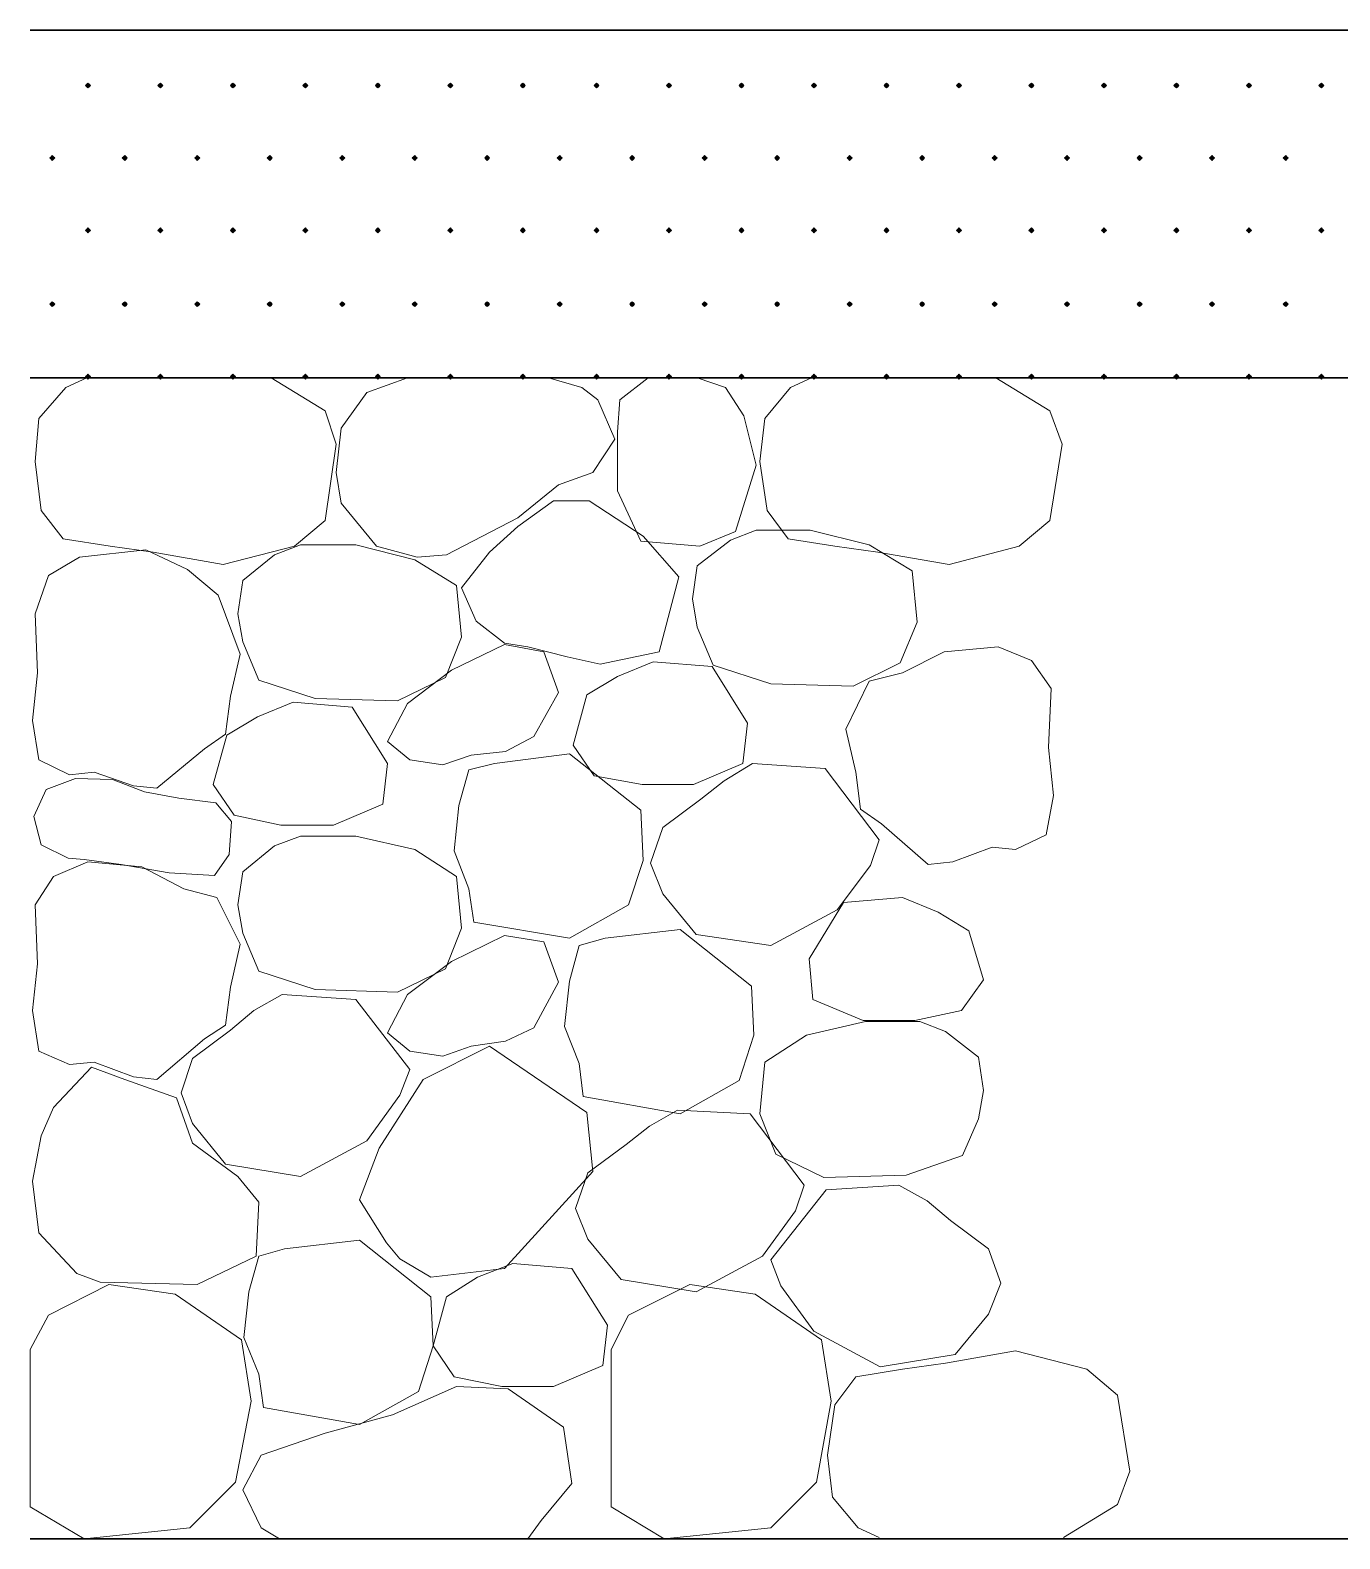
# Model space of a CAD drawing. Header units: millimetres. Extents: x 0 to 420, y 0 to 297.
# Drawn here: x 44.56 to 67.12, y 96.2 to 122.2 of the extents above; entities that cross this region are included whole.
import ezdxf

# ---------------------------------------------------------------- set-up
doc = ezdxf.new("R2010")
doc.units = ezdxf.units.MM

msp = doc.modelspace()

# ---------------------------------------------------------------- hatches: boundary and pattern name
for points in [[(45.551, 121.285), (45.53, 121.264), (45.508, 121.243), (45.53, 121.221), (45.551, 121.2), (45.572, 121.221), (45.593, 121.243), (45.572, 121.264), (45.551, 121.285)], [(46.8, 121.285), (46.778, 121.264), (46.757, 121.243), (46.778, 121.221), (46.8, 121.2), (46.821, 121.221), (46.842, 121.243), (46.821, 121.264), (46.8, 121.285)], [(48.048, 121.285), (48.027, 121.264), (48.006, 121.243), (48.027, 121.221), (48.048, 121.2), (48.07, 121.221), (48.091, 121.243), (48.07, 121.264), (48.048, 121.285)], [(49.297, 121.285), (49.276, 121.264), (49.255, 121.243), (49.276, 121.221), (49.297, 121.2), (49.318, 121.221), (49.339, 121.243), (49.318, 121.264), (49.297, 121.285)], [(50.546, 121.285), (50.525, 121.264), (50.504, 121.243), (50.525, 121.221), (50.546, 121.2), (50.567, 121.221), (50.588, 121.243), (50.567, 121.264), (50.546, 121.285)], [(51.795, 121.285), (51.774, 121.264), (51.753, 121.243), (51.774, 121.221), (51.795, 121.2), (51.816, 121.221), (51.837, 121.243), (51.816, 121.264), (51.795, 121.285)], [(53.044, 121.285), (53.023, 121.264), (53.001, 121.243), (53.023, 121.221), (53.044, 121.2), (53.065, 121.221), (53.086, 121.243), (53.065, 121.264), (53.044, 121.285)], [(54.314, 121.285), (54.293, 121.264), (54.271, 121.243), (54.293, 121.221), (54.314, 121.2), (54.335, 121.221), (54.356, 121.243), (54.335, 121.264), (54.314, 121.285)], [(55.562, 121.285), (55.541, 121.264), (55.52, 121.243), (55.541, 121.221), (55.562, 121.2), (55.584, 121.221), (55.605, 121.243), (55.584, 121.264), (55.562, 121.285)], [(56.811, 121.285), (56.79, 121.264), (56.769, 121.243), (56.79, 121.221), (56.811, 121.2), (56.832, 121.221), (56.854, 121.243), (56.832, 121.264), (56.811, 121.285)], [(58.06, 121.285), (58.039, 121.264), (58.018, 121.243), (58.039, 121.221), (58.06, 121.2), (58.081, 121.221), (58.103, 121.243), (58.081, 121.264), (58.06, 121.285)], [(59.309, 121.285), (59.288, 121.264), (59.267, 121.243), (59.288, 121.221), (59.309, 121.2), (59.33, 121.221), (59.351, 121.243), (59.33, 121.264), (59.309, 121.285)], [(60.558, 121.285), (60.537, 121.264), (60.516, 121.243), (60.537, 121.221), (60.558, 121.2), (60.579, 121.221), (60.6, 121.243), (60.579, 121.264), (60.558, 121.285)], [(61.807, 121.285), (61.786, 121.264), (61.764, 121.243), (61.786, 121.221), (61.807, 121.2), (61.828, 121.221), (61.849, 121.243), (61.828, 121.264), (61.807, 121.285)], [(63.056, 121.285), (63.034, 121.264), (63.013, 121.243), (63.034, 121.221), (63.056, 121.2), (63.077, 121.221), (63.098, 121.243), (63.077, 121.264), (63.056, 121.285)], [(64.304, 121.285), (64.283, 121.264), (64.262, 121.243), (64.283, 121.221), (64.304, 121.2), (64.326, 121.221), (64.347, 121.243), (64.326, 121.264), (64.304, 121.285)], [(65.553, 121.285), (65.532, 121.264), (65.511, 121.243), (65.532, 121.221), (65.553, 121.2), (65.574, 121.221), (65.596, 121.243), (65.574, 121.264), (65.553, 121.285)], [(66.802, 121.285), (66.781, 121.264), (66.76, 121.243), (66.781, 121.221), (66.802, 121.2), (66.823, 121.221), (66.844, 121.243), (66.823, 121.264), (66.802, 121.285)], [(44.937, 120.036), (44.916, 120.015), (44.895, 119.994), (44.916, 119.973), (44.937, 119.951), (44.958, 119.973), (44.979, 119.994), (44.958, 120.015), (44.937, 120.036)], [(46.186, 120.036), (46.164, 120.015), (46.143, 119.994), (46.164, 119.973), (46.186, 119.951), (46.207, 119.973), (46.228, 119.994), (46.207, 120.015), (46.186, 120.036)], [(47.435, 120.036), (47.413, 120.015), (47.392, 119.994), (47.413, 119.973), (47.435, 119.951), (47.456, 119.973), (47.477, 119.994), (47.456, 120.015), (47.435, 120.036)], [(48.683, 120.036), (48.662, 120.015), (48.641, 119.994), (48.662, 119.973), (48.683, 119.951), (48.705, 119.973), (48.726, 119.994), (48.705, 120.015), (48.683, 120.036)], [(49.932, 120.036), (49.911, 120.015), (49.89, 119.994), (49.911, 119.973), (49.932, 119.951), (49.953, 119.973), (49.975, 119.994), (49.953, 120.015), (49.932, 120.036)], [(51.181, 120.036), (51.16, 120.015), (51.139, 119.994), (51.16, 119.973), (51.181, 119.951), (51.202, 119.973), (51.223, 119.994), (51.202, 120.015), (51.181, 120.036)], [(52.43, 120.036), (52.409, 120.015), (52.387, 119.994), (52.409, 119.973), (52.43, 119.951), (52.451, 119.973), (52.472, 119.994), (52.451, 120.015), (52.43, 120.036)], [(53.679, 120.036), (53.657, 120.015), (53.636, 119.994), (53.657, 119.973), (53.679, 119.951), (53.7, 119.973), (53.721, 119.994), (53.7, 120.015), (53.679, 120.036)], [(54.928, 120.036), (54.906, 120.015), (54.885, 119.994), (54.906, 119.973), (54.928, 119.951), (54.949, 119.973), (54.97, 119.994), (54.949, 120.015), (54.928, 120.036)], [(56.176, 120.036), (56.155, 120.015), (56.134, 119.994), (56.155, 119.973), (56.176, 119.951), (56.198, 119.973), (56.219, 119.994), (56.198, 120.015), (56.176, 120.036)], [(57.425, 120.036), (57.404, 120.015), (57.383, 119.994), (57.404, 119.973), (57.425, 119.951), (57.446, 119.973), (57.468, 119.994), (57.446, 120.015), (57.425, 120.036)], [(58.674, 120.036), (58.653, 120.015), (58.632, 119.994), (58.653, 119.973), (58.674, 119.951), (58.695, 119.973), (58.716, 119.994), (58.695, 120.015), (58.674, 120.036)], [(59.923, 120.036), (59.902, 120.015), (59.881, 119.994), (59.902, 119.973), (59.923, 119.951), (59.944, 119.973), (59.965, 119.994), (59.944, 120.015), (59.923, 120.036)], [(61.172, 120.036), (61.151, 120.015), (61.129, 119.994), (61.151, 119.973), (61.172, 119.951), (61.193, 119.973), (61.214, 119.994), (61.193, 120.015), (61.172, 120.036)], [(62.421, 120.036), (62.399, 120.015), (62.378, 119.994), (62.399, 119.973), (62.421, 119.951), (62.442, 119.973), (62.463, 119.994), (62.442, 120.015), (62.421, 120.036)], [(63.669, 120.036), (63.648, 120.015), (63.627, 119.994), (63.648, 119.973), (63.669, 119.951), (63.691, 119.973), (63.712, 119.994), (63.691, 120.015), (63.669, 120.036)], [(64.918, 120.036), (64.897, 120.015), (64.876, 119.994), (64.897, 119.973), (64.918, 119.951), (64.939, 119.973), (64.961, 119.994), (64.939, 120.015), (64.918, 120.036)], [(66.188, 120.036), (66.167, 120.015), (66.146, 119.994), (66.167, 119.973), (66.188, 119.951), (66.209, 119.973), (66.231, 119.994), (66.209, 120.015), (66.188, 120.036)], [(45.551, 118.787), (45.53, 118.766), (45.508, 118.745), (45.53, 118.724), (45.551, 118.703), (45.572, 118.724), (45.593, 118.745), (45.572, 118.766), (45.551, 118.787)], [(46.8, 118.787), (46.778, 118.766), (46.757, 118.745), (46.778, 118.724), (46.8, 118.703), (46.821, 118.724), (46.842, 118.745), (46.821, 118.766), (46.8, 118.787)], [(48.048, 118.787), (48.027, 118.766), (48.006, 118.745), (48.027, 118.724), (48.048, 118.703), (48.07, 118.724), (48.091, 118.745), (48.07, 118.766), (48.048, 118.787)], [(49.297, 118.787), (49.276, 118.766), (49.255, 118.745), (49.276, 118.724), (49.297, 118.703), (49.318, 118.724), (49.339, 118.745), (49.318, 118.766), (49.297, 118.787)], [(50.546, 118.787), (50.525, 118.766), (50.504, 118.745), (50.525, 118.724), (50.546, 118.703), (50.567, 118.724), (50.588, 118.745), (50.567, 118.766), (50.546, 118.787)], [(51.795, 118.787), (51.774, 118.766), (51.753, 118.745), (51.774, 118.724), (51.795, 118.703), (51.816, 118.724), (51.837, 118.745), (51.816, 118.766), (51.795, 118.787)], [(53.044, 118.787), (53.023, 118.766), (53.001, 118.745), (53.023, 118.724), (53.044, 118.703), (53.065, 118.724), (53.086, 118.745), (53.065, 118.766), (53.044, 118.787)], [(54.314, 118.787), (54.293, 118.766), (54.271, 118.745), (54.293, 118.724), (54.314, 118.703), (54.335, 118.724), (54.356, 118.745), (54.335, 118.766), (54.314, 118.787)], [(55.562, 118.787), (55.541, 118.766), (55.52, 118.745), (55.541, 118.724), (55.562, 118.703), (55.584, 118.724), (55.605, 118.745), (55.584, 118.766), (55.562, 118.787)], [(56.811, 118.787), (56.79, 118.766), (56.769, 118.745), (56.79, 118.724), (56.811, 118.703), (56.832, 118.724), (56.854, 118.745), (56.832, 118.766), (56.811, 118.787)], [(58.06, 118.787), (58.039, 118.766), (58.018, 118.745), (58.039, 118.724), (58.06, 118.703), (58.081, 118.724), (58.103, 118.745), (58.081, 118.766), (58.06, 118.787)], [(59.309, 118.787), (59.288, 118.766), (59.267, 118.745), (59.288, 118.724), (59.309, 118.703), (59.33, 118.724), (59.351, 118.745), (59.33, 118.766), (59.309, 118.787)], [(60.558, 118.787), (60.537, 118.766), (60.516, 118.745), (60.537, 118.724), (60.558, 118.703), (60.579, 118.724), (60.6, 118.745), (60.579, 118.766), (60.558, 118.787)], [(61.807, 118.787), (61.786, 118.766), (61.764, 118.745), (61.786, 118.724), (61.807, 118.703), (61.828, 118.724), (61.849, 118.745), (61.828, 118.766), (61.807, 118.787)], [(63.056, 118.787), (63.034, 118.766), (63.013, 118.745), (63.034, 118.724), (63.056, 118.703), (63.077, 118.724), (63.098, 118.745), (63.077, 118.766), (63.056, 118.787)], [(64.304, 118.787), (64.283, 118.766), (64.262, 118.745), (64.283, 118.724), (64.304, 118.703), (64.326, 118.724), (64.347, 118.745), (64.326, 118.766), (64.304, 118.787)], [(65.553, 118.787), (65.532, 118.766), (65.511, 118.745), (65.532, 118.724), (65.553, 118.703), (65.574, 118.724), (65.596, 118.745), (65.574, 118.766), (65.553, 118.787)], [(66.802, 118.787), (66.781, 118.766), (66.76, 118.745), (66.781, 118.724), (66.802, 118.703), (66.823, 118.724), (66.844, 118.745), (66.823, 118.766), (66.802, 118.787)], [(44.937, 117.517), (44.916, 117.496), (44.895, 117.475), (44.916, 117.454), (44.937, 117.433), (44.958, 117.454), (44.979, 117.475), (44.958, 117.496), (44.937, 117.517)], [(46.186, 117.517), (46.164, 117.496), (46.143, 117.475), (46.164, 117.454), (46.186, 117.433), (46.207, 117.454), (46.228, 117.475), (46.207, 117.496), (46.186, 117.517)], [(47.435, 117.517), (47.413, 117.496), (47.392, 117.475), (47.413, 117.454), (47.435, 117.433), (47.456, 117.454), (47.477, 117.475), (47.456, 117.496), (47.435, 117.517)], [(48.683, 117.517), (48.662, 117.496), (48.641, 117.475), (48.662, 117.454), (48.683, 117.433), (48.705, 117.454), (48.726, 117.475), (48.705, 117.496), (48.683, 117.517)], [(49.932, 117.517), (49.911, 117.496), (49.89, 117.475), (49.911, 117.454), (49.932, 117.433), (49.953, 117.454), (49.975, 117.475), (49.953, 117.496), (49.932, 117.517)], [(51.181, 117.517), (51.16, 117.496), (51.139, 117.475), (51.16, 117.454), (51.181, 117.433), (51.202, 117.454), (51.223, 117.475), (51.202, 117.496), (51.181, 117.517)], [(52.43, 117.517), (52.409, 117.496), (52.387, 117.475), (52.409, 117.454), (52.43, 117.433), (52.451, 117.454), (52.472, 117.475), (52.451, 117.496), (52.43, 117.517)], [(53.679, 117.517), (53.657, 117.496), (53.636, 117.475), (53.657, 117.454), (53.679, 117.433), (53.7, 117.454), (53.721, 117.475), (53.7, 117.496), (53.679, 117.517)], [(54.928, 117.517), (54.906, 117.496), (54.885, 117.475), (54.906, 117.454), (54.928, 117.433), (54.949, 117.454), (54.97, 117.475), (54.949, 117.496), (54.928, 117.517)], [(56.176, 117.517), (56.155, 117.496), (56.134, 117.475), (56.155, 117.454), (56.176, 117.433), (56.198, 117.454), (56.219, 117.475), (56.198, 117.496), (56.176, 117.517)], [(57.425, 117.517), (57.404, 117.496), (57.383, 117.475), (57.404, 117.454), (57.425, 117.433), (57.446, 117.454), (57.468, 117.475), (57.446, 117.496), (57.425, 117.517)], [(58.674, 117.517), (58.653, 117.496), (58.632, 117.475), (58.653, 117.454), (58.674, 117.433), (58.695, 117.454), (58.716, 117.475), (58.695, 117.496), (58.674, 117.517)], [(59.923, 117.517), (59.902, 117.496), (59.881, 117.475), (59.902, 117.454), (59.923, 117.433), (59.944, 117.454), (59.965, 117.475), (59.944, 117.496), (59.923, 117.517)], [(61.172, 117.517), (61.151, 117.496), (61.129, 117.475), (61.151, 117.454), (61.172, 117.433), (61.193, 117.454), (61.214, 117.475), (61.193, 117.496), (61.172, 117.517)], [(62.421, 117.517), (62.399, 117.496), (62.378, 117.475), (62.399, 117.454), (62.421, 117.433), (62.442, 117.454), (62.463, 117.475), (62.442, 117.496), (62.421, 117.517)], [(63.669, 117.517), (63.648, 117.496), (63.627, 117.475), (63.648, 117.454), (63.669, 117.433), (63.691, 117.454), (63.712, 117.475), (63.691, 117.496), (63.669, 117.517)], [(64.918, 117.517), (64.897, 117.496), (64.876, 117.475), (64.897, 117.454), (64.918, 117.433), (64.939, 117.454), (64.961, 117.475), (64.939, 117.496), (64.918, 117.517)], [(66.188, 117.517), (66.167, 117.496), (66.146, 117.475), (66.167, 117.454), (66.188, 117.433), (66.209, 117.454), (66.231, 117.475), (66.209, 117.496), (66.188, 117.517)], [(45.551, 116.268), (45.53, 116.247), (45.508, 116.226), (45.53, 116.205), (45.551, 116.184), (45.572, 116.205), (45.593, 116.226), (45.572, 116.247), (45.551, 116.268)], [(46.8, 116.268), (46.778, 116.247), (46.757, 116.226), (46.778, 116.205), (46.8, 116.184), (46.821, 116.205), (46.842, 116.226), (46.821, 116.247), (46.8, 116.268)], [(48.048, 116.268), (48.027, 116.247), (48.006, 116.226), (48.027, 116.205), (48.048, 116.184), (48.07, 116.205), (48.091, 116.226), (48.07, 116.247), (48.048, 116.268)], [(49.297, 116.268), (49.276, 116.247), (49.255, 116.226), (49.276, 116.205), (49.297, 116.184), (49.318, 116.205), (49.339, 116.226), (49.318, 116.247), (49.297, 116.268)], [(50.546, 116.268), (50.525, 116.247), (50.504, 116.226), (50.525, 116.205), (50.546, 116.184), (50.567, 116.205), (50.588, 116.226), (50.567, 116.247), (50.546, 116.268)], [(51.795, 116.268), (51.774, 116.247), (51.753, 116.226), (51.774, 116.205), (51.795, 116.184), (51.816, 116.205), (51.837, 116.226), (51.816, 116.247), (51.795, 116.268)], [(53.044, 116.268), (53.023, 116.247), (53.001, 116.226), (53.023, 116.205), (53.044, 116.184), (53.065, 116.205), (53.086, 116.226), (53.065, 116.247), (53.044, 116.268)], [(54.314, 116.268), (54.293, 116.247), (54.271, 116.226), (54.293, 116.205), (54.314, 116.184), (54.335, 116.205), (54.356, 116.226), (54.335, 116.247), (54.314, 116.268)], [(55.562, 116.268), (55.541, 116.247), (55.52, 116.226), (55.541, 116.205), (55.562, 116.184), (55.584, 116.205), (55.605, 116.226), (55.584, 116.247), (55.562, 116.268)], [(56.811, 116.268), (56.79, 116.247), (56.769, 116.226), (56.79, 116.205), (56.811, 116.184), (56.832, 116.205), (56.854, 116.226), (56.832, 116.247), (56.811, 116.268)], [(58.06, 116.268), (58.039, 116.247), (58.018, 116.226), (58.039, 116.205), (58.06, 116.184), (58.081, 116.205), (58.103, 116.226), (58.081, 116.247), (58.06, 116.268)], [(59.309, 116.268), (59.288, 116.247), (59.267, 116.226), (59.288, 116.205), (59.309, 116.184), (59.33, 116.205), (59.351, 116.226), (59.33, 116.247), (59.309, 116.268)], [(60.558, 116.268), (60.537, 116.247), (60.516, 116.226), (60.537, 116.205), (60.558, 116.184), (60.579, 116.205), (60.6, 116.226), (60.579, 116.247), (60.558, 116.268)], [(61.807, 116.268), (61.786, 116.247), (61.764, 116.226), (61.786, 116.205), (61.807, 116.184), (61.828, 116.205), (61.849, 116.226), (61.828, 116.247), (61.807, 116.268)], [(63.056, 116.268), (63.034, 116.247), (63.013, 116.226), (63.034, 116.205), (63.056, 116.184), (63.077, 116.205), (63.098, 116.226), (63.077, 116.247), (63.056, 116.268)], [(64.304, 116.268), (64.283, 116.247), (64.262, 116.226), (64.283, 116.205), (64.304, 116.184), (64.326, 116.205), (64.347, 116.226), (64.326, 116.247), (64.304, 116.268)], [(65.553, 116.268), (65.532, 116.247), (65.511, 116.226), (65.532, 116.205), (65.553, 116.184), (65.574, 116.205), (65.596, 116.226), (65.574, 116.247), (65.553, 116.268)], [(66.802, 116.268), (66.781, 116.247), (66.76, 116.226), (66.781, 116.205), (66.802, 116.184), (66.823, 116.205), (66.844, 116.226), (66.823, 116.247), (66.802, 116.268)]]:
    msp.add_hatch(color=7).paths.add_polyline_path(points)

# ---------------------------------------------------------------- linework, layer by layer
at = {"lineweight": 30}
for points in [[(44.556, 122.195), (112.226, 122.195)], [(44.556, 116.205), (112.226, 116.205)], [(44.556, 96.202), (112.226, 96.202)]]:
    msp.add_lwpolyline(points, dxfattribs=at)
at = {"lineweight": 0}
for points in [[(45.551, 121.285), (45.53, 121.264), (45.508, 121.243), (45.53, 121.221), (45.551, 121.2), (45.572, 121.221), (45.593, 121.243), (45.572, 121.264)], [(46.8, 121.285), (46.778, 121.264), (46.757, 121.243), (46.778, 121.221), (46.8, 121.2), (46.821, 121.221), (46.842, 121.243), (46.821, 121.264)], [(48.048, 121.285), (48.027, 121.264), (48.006, 121.243), (48.027, 121.221), (48.048, 121.2), (48.07, 121.221), (48.091, 121.243), (48.07, 121.264)], [(49.297, 121.285), (49.276, 121.264), (49.255, 121.243), (49.276, 121.221), (49.297, 121.2), (49.318, 121.221), (49.339, 121.243), (49.318, 121.264)], [(50.546, 121.285), (50.525, 121.264), (50.504, 121.243), (50.525, 121.221), (50.546, 121.2), (50.567, 121.221), (50.588, 121.243), (50.567, 121.264)], [(51.795, 121.285), (51.774, 121.264), (51.753, 121.243), (51.774, 121.221), (51.795, 121.2), (51.816, 121.221), (51.837, 121.243), (51.816, 121.264)], [(53.044, 121.285), (53.023, 121.264), (53.001, 121.243), (53.023, 121.221), (53.044, 121.2), (53.065, 121.221), (53.086, 121.243), (53.065, 121.264)], [(54.314, 121.285), (54.293, 121.264), (54.271, 121.243), (54.293, 121.221), (54.314, 121.2), (54.335, 121.221), (54.356, 121.243), (54.335, 121.264)], [(55.562, 121.285), (55.541, 121.264), (55.52, 121.243), (55.541, 121.221), (55.562, 121.2), (55.584, 121.221), (55.605, 121.243), (55.584, 121.264)], [(56.811, 121.285), (56.79, 121.264), (56.769, 121.243), (56.79, 121.221), (56.811, 121.2), (56.832, 121.221), (56.854, 121.243), (56.832, 121.264)], [(58.06, 121.285), (58.039, 121.264), (58.018, 121.243), (58.039, 121.221), (58.06, 121.2), (58.081, 121.221), (58.103, 121.243), (58.081, 121.264)], [(59.309, 121.285), (59.288, 121.264), (59.267, 121.243), (59.288, 121.221), (59.309, 121.2), (59.33, 121.221), (59.351, 121.243), (59.33, 121.264)], [(60.558, 121.285), (60.537, 121.264), (60.516, 121.243), (60.537, 121.221), (60.558, 121.2), (60.579, 121.221), (60.6, 121.243), (60.579, 121.264)], [(61.807, 121.285), (61.786, 121.264), (61.764, 121.243), (61.786, 121.221), (61.807, 121.2), (61.828, 121.221), (61.849, 121.243), (61.828, 121.264)], [(63.056, 121.285), (63.034, 121.264), (63.013, 121.243), (63.034, 121.221), (63.056, 121.2), (63.077, 121.221), (63.098, 121.243), (63.077, 121.264)], [(64.304, 121.285), (64.283, 121.264), (64.262, 121.243), (64.283, 121.221), (64.304, 121.2), (64.326, 121.221), (64.347, 121.243), (64.326, 121.264)], [(65.553, 121.285), (65.532, 121.264), (65.511, 121.243), (65.532, 121.221), (65.553, 121.2), (65.574, 121.221), (65.596, 121.243), (65.574, 121.264)], [(66.802, 121.285), (66.781, 121.264), (66.76, 121.243), (66.781, 121.221), (66.802, 121.2), (66.823, 121.221), (66.844, 121.243), (66.823, 121.264)], [(44.937, 120.036), (44.916, 120.015), (44.895, 119.994), (44.916, 119.973), (44.937, 119.951), (44.958, 119.973), (44.979, 119.994), (44.958, 120.015)], [(46.186, 120.036), (46.164, 120.015), (46.143, 119.994), (46.164, 119.973), (46.186, 119.951), (46.207, 119.973), (46.228, 119.994), (46.207, 120.015)], [(47.435, 120.036), (47.413, 120.015), (47.392, 119.994), (47.413, 119.973), (47.435, 119.951), (47.456, 119.973), (47.477, 119.994), (47.456, 120.015)], [(48.683, 120.036), (48.662, 120.015), (48.641, 119.994), (48.662, 119.973), (48.683, 119.951), (48.705, 119.973), (48.726, 119.994), (48.705, 120.015)], [(49.932, 120.036), (49.911, 120.015), (49.89, 119.994), (49.911, 119.973), (49.932, 119.951), (49.953, 119.973), (49.975, 119.994), (49.953, 120.015)], [(51.181, 120.036), (51.16, 120.015), (51.139, 119.994), (51.16, 119.973), (51.181, 119.951), (51.202, 119.973), (51.223, 119.994), (51.202, 120.015)], [(52.43, 120.036), (52.409, 120.015), (52.387, 119.994), (52.409, 119.973), (52.43, 119.951), (52.451, 119.973), (52.472, 119.994), (52.451, 120.015)], [(53.679, 120.036), (53.657, 120.015), (53.636, 119.994), (53.657, 119.973), (53.679, 119.951), (53.7, 119.973), (53.721, 119.994), (53.7, 120.015)], [(54.928, 120.036), (54.906, 120.015), (54.885, 119.994), (54.906, 119.973), (54.928, 119.951), (54.949, 119.973), (54.97, 119.994), (54.949, 120.015)], [(56.176, 120.036), (56.155, 120.015), (56.134, 119.994), (56.155, 119.973), (56.176, 119.951), (56.198, 119.973), (56.219, 119.994), (56.198, 120.015)], [(57.425, 120.036), (57.404, 120.015), (57.383, 119.994), (57.404, 119.973), (57.425, 119.951), (57.446, 119.973), (57.468, 119.994), (57.446, 120.015)], [(58.674, 120.036), (58.653, 120.015), (58.632, 119.994), (58.653, 119.973), (58.674, 119.951), (58.695, 119.973), (58.716, 119.994), (58.695, 120.015)], [(59.923, 120.036), (59.902, 120.015), (59.881, 119.994), (59.902, 119.973), (59.923, 119.951), (59.944, 119.973), (59.965, 119.994), (59.944, 120.015)], [(61.172, 120.036), (61.151, 120.015), (61.129, 119.994), (61.151, 119.973), (61.172, 119.951), (61.193, 119.973), (61.214, 119.994), (61.193, 120.015)], [(62.421, 120.036), (62.399, 120.015), (62.378, 119.994), (62.399, 119.973), (62.421, 119.951), (62.442, 119.973), (62.463, 119.994), (62.442, 120.015)], [(63.669, 120.036), (63.648, 120.015), (63.627, 119.994), (63.648, 119.973), (63.669, 119.951), (63.691, 119.973), (63.712, 119.994), (63.691, 120.015)], [(64.918, 120.036), (64.897, 120.015), (64.876, 119.994), (64.897, 119.973), (64.918, 119.951), (64.939, 119.973), (64.961, 119.994), (64.939, 120.015)], [(66.188, 120.036), (66.167, 120.015), (66.146, 119.994), (66.167, 119.973), (66.188, 119.951), (66.209, 119.973), (66.231, 119.994), (66.209, 120.015)], [(45.551, 118.787), (45.53, 118.766), (45.508, 118.745), (45.53, 118.724), (45.551, 118.703), (45.572, 118.724), (45.593, 118.745), (45.572, 118.766)], [(46.8, 118.787), (46.778, 118.766), (46.757, 118.745), (46.778, 118.724), (46.8, 118.703), (46.821, 118.724), (46.842, 118.745), (46.821, 118.766)], [(48.048, 118.787), (48.027, 118.766), (48.006, 118.745), (48.027, 118.724), (48.048, 118.703), (48.07, 118.724), (48.091, 118.745), (48.07, 118.766)], [(49.297, 118.787), (49.276, 118.766), (49.255, 118.745), (49.276, 118.724), (49.297, 118.703), (49.318, 118.724), (49.339, 118.745), (49.318, 118.766)], [(50.546, 118.787), (50.525, 118.766), (50.504, 118.745), (50.525, 118.724), (50.546, 118.703), (50.567, 118.724), (50.588, 118.745), (50.567, 118.766)], [(51.795, 118.787), (51.774, 118.766), (51.753, 118.745), (51.774, 118.724), (51.795, 118.703), (51.816, 118.724), (51.837, 118.745), (51.816, 118.766)], [(53.044, 118.787), (53.023, 118.766), (53.001, 118.745), (53.023, 118.724), (53.044, 118.703), (53.065, 118.724), (53.086, 118.745), (53.065, 118.766)], [(54.314, 118.787), (54.293, 118.766), (54.271, 118.745), (54.293, 118.724), (54.314, 118.703), (54.335, 118.724), (54.356, 118.745), (54.335, 118.766)], [(55.562, 118.787), (55.541, 118.766), (55.52, 118.745), (55.541, 118.724), (55.562, 118.703), (55.584, 118.724), (55.605, 118.745), (55.584, 118.766)], [(56.811, 118.787), (56.79, 118.766), (56.769, 118.745), (56.79, 118.724), (56.811, 118.703), (56.832, 118.724), (56.854, 118.745), (56.832, 118.766)], [(58.06, 118.787), (58.039, 118.766), (58.018, 118.745), (58.039, 118.724), (58.06, 118.703), (58.081, 118.724), (58.103, 118.745), (58.081, 118.766)], [(59.309, 118.787), (59.288, 118.766), (59.267, 118.745), (59.288, 118.724), (59.309, 118.703), (59.33, 118.724), (59.351, 118.745), (59.33, 118.766)], [(60.558, 118.787), (60.537, 118.766), (60.516, 118.745), (60.537, 118.724), (60.558, 118.703), (60.579, 118.724), (60.6, 118.745), (60.579, 118.766)], [(61.807, 118.787), (61.786, 118.766), (61.764, 118.745), (61.786, 118.724), (61.807, 118.703), (61.828, 118.724), (61.849, 118.745), (61.828, 118.766)], [(63.056, 118.787), (63.034, 118.766), (63.013, 118.745), (63.034, 118.724), (63.056, 118.703), (63.077, 118.724), (63.098, 118.745), (63.077, 118.766)], [(64.304, 118.787), (64.283, 118.766), (64.262, 118.745), (64.283, 118.724), (64.304, 118.703), (64.326, 118.724), (64.347, 118.745), (64.326, 118.766)], [(65.553, 118.787), (65.532, 118.766), (65.511, 118.745), (65.532, 118.724), (65.553, 118.703), (65.574, 118.724), (65.596, 118.745), (65.574, 118.766)], [(66.802, 118.787), (66.781, 118.766), (66.76, 118.745), (66.781, 118.724), (66.802, 118.703), (66.823, 118.724), (66.844, 118.745), (66.823, 118.766)], [(44.937, 117.517), (44.916, 117.496), (44.895, 117.475), (44.916, 117.454), (44.937, 117.433), (44.958, 117.454), (44.979, 117.475), (44.958, 117.496)], [(46.186, 117.517), (46.164, 117.496), (46.143, 117.475), (46.164, 117.454), (46.186, 117.433), (46.207, 117.454), (46.228, 117.475), (46.207, 117.496)], [(47.435, 117.517), (47.413, 117.496), (47.392, 117.475), (47.413, 117.454), (47.435, 117.433), (47.456, 117.454), (47.477, 117.475), (47.456, 117.496)], [(48.683, 117.517), (48.662, 117.496), (48.641, 117.475), (48.662, 117.454), (48.683, 117.433), (48.705, 117.454), (48.726, 117.475), (48.705, 117.496)], [(49.932, 117.517), (49.911, 117.496), (49.89, 117.475), (49.911, 117.454), (49.932, 117.433), (49.953, 117.454), (49.975, 117.475), (49.953, 117.496)], [(51.181, 117.517), (51.16, 117.496), (51.139, 117.475), (51.16, 117.454), (51.181, 117.433), (51.202, 117.454), (51.223, 117.475), (51.202, 117.496)], [(52.43, 117.517), (52.409, 117.496), (52.387, 117.475), (52.409, 117.454), (52.43, 117.433), (52.451, 117.454), (52.472, 117.475), (52.451, 117.496)], [(53.679, 117.517), (53.657, 117.496), (53.636, 117.475), (53.657, 117.454), (53.679, 117.433), (53.7, 117.454), (53.721, 117.475), (53.7, 117.496)], [(54.928, 117.517), (54.906, 117.496), (54.885, 117.475), (54.906, 117.454), (54.928, 117.433), (54.949, 117.454), (54.97, 117.475), (54.949, 117.496)], [(56.176, 117.517), (56.155, 117.496), (56.134, 117.475), (56.155, 117.454), (56.176, 117.433), (56.198, 117.454), (56.219, 117.475), (56.198, 117.496)], [(57.425, 117.517), (57.404, 117.496), (57.383, 117.475), (57.404, 117.454), (57.425, 117.433), (57.446, 117.454), (57.468, 117.475), (57.446, 117.496)], [(58.674, 117.517), (58.653, 117.496), (58.632, 117.475), (58.653, 117.454), (58.674, 117.433), (58.695, 117.454), (58.716, 117.475), (58.695, 117.496)], [(59.923, 117.517), (59.902, 117.496), (59.881, 117.475), (59.902, 117.454), (59.923, 117.433), (59.944, 117.454), (59.965, 117.475), (59.944, 117.496)], [(61.172, 117.517), (61.151, 117.496), (61.129, 117.475), (61.151, 117.454), (61.172, 117.433), (61.193, 117.454), (61.214, 117.475), (61.193, 117.496)], [(62.421, 117.517), (62.399, 117.496), (62.378, 117.475), (62.399, 117.454), (62.421, 117.433), (62.442, 117.454), (62.463, 117.475), (62.442, 117.496)], [(63.669, 117.517), (63.648, 117.496), (63.627, 117.475), (63.648, 117.454), (63.669, 117.433), (63.691, 117.454), (63.712, 117.475), (63.691, 117.496)], [(64.918, 117.517), (64.897, 117.496), (64.876, 117.475), (64.897, 117.454), (64.918, 117.433), (64.939, 117.454), (64.961, 117.475), (64.939, 117.496)], [(66.188, 117.517), (66.167, 117.496), (66.146, 117.475), (66.167, 117.454), (66.188, 117.433), (66.209, 117.454), (66.231, 117.475), (66.209, 117.496)], [(45.551, 116.268), (45.53, 116.247), (45.508, 116.226), (45.53, 116.205), (45.551, 116.184), (45.572, 116.205), (45.593, 116.226), (45.572, 116.247)], [(46.8, 116.268), (46.778, 116.247), (46.757, 116.226), (46.778, 116.205), (46.8, 116.184), (46.821, 116.205), (46.842, 116.226), (46.821, 116.247)], [(48.048, 116.268), (48.027, 116.247), (48.006, 116.226), (48.027, 116.205), (48.048, 116.184), (48.07, 116.205), (48.091, 116.226), (48.07, 116.247)], [(49.297, 116.268), (49.276, 116.247), (49.255, 116.226), (49.276, 116.205), (49.297, 116.184), (49.318, 116.205), (49.339, 116.226), (49.318, 116.247)], [(50.546, 116.268), (50.525, 116.247), (50.504, 116.226), (50.525, 116.205), (50.546, 116.184), (50.567, 116.205), (50.588, 116.226), (50.567, 116.247)], [(51.795, 116.268), (51.774, 116.247), (51.753, 116.226), (51.774, 116.205), (51.795, 116.184), (51.816, 116.205), (51.837, 116.226), (51.816, 116.247)], [(53.044, 116.268), (53.023, 116.247), (53.001, 116.226), (53.023, 116.205), (53.044, 116.184), (53.065, 116.205), (53.086, 116.226), (53.065, 116.247)], [(54.314, 116.268), (54.293, 116.247), (54.271, 116.226), (54.293, 116.205), (54.314, 116.184), (54.335, 116.205), (54.356, 116.226), (54.335, 116.247)], [(55.562, 116.268), (55.541, 116.247), (55.52, 116.226), (55.541, 116.205), (55.562, 116.184), (55.584, 116.205), (55.605, 116.226), (55.584, 116.247)], [(56.811, 116.268), (56.79, 116.247), (56.769, 116.226), (56.79, 116.205), (56.811, 116.184), (56.832, 116.205), (56.854, 116.226), (56.832, 116.247)], [(58.06, 116.268), (58.039, 116.247), (58.018, 116.226), (58.039, 116.205), (58.06, 116.184), (58.081, 116.205), (58.103, 116.226), (58.081, 116.247)], [(59.309, 116.268), (59.288, 116.247), (59.267, 116.226), (59.288, 116.205), (59.309, 116.184), (59.33, 116.205), (59.351, 116.226), (59.33, 116.247)], [(60.558, 116.268), (60.537, 116.247), (60.516, 116.226), (60.537, 116.205), (60.558, 116.184), (60.579, 116.205), (60.6, 116.226), (60.579, 116.247)], [(61.807, 116.268), (61.786, 116.247), (61.764, 116.226), (61.786, 116.205), (61.807, 116.184), (61.828, 116.205), (61.849, 116.226), (61.828, 116.247)], [(63.056, 116.268), (63.034, 116.247), (63.013, 116.226), (63.034, 116.205), (63.056, 116.184), (63.077, 116.205), (63.098, 116.226), (63.077, 116.247)], [(64.304, 116.268), (64.283, 116.247), (64.262, 116.226), (64.283, 116.205), (64.304, 116.184), (64.326, 116.205), (64.347, 116.226), (64.326, 116.247)], [(65.553, 116.268), (65.532, 116.247), (65.511, 116.226), (65.532, 116.205), (65.553, 116.184), (65.574, 116.205), (65.596, 116.226), (65.574, 116.247)], [(66.802, 116.268), (66.781, 116.247), (66.76, 116.226), (66.781, 116.205), (66.802, 116.184), (66.823, 116.205), (66.844, 116.226), (66.823, 116.247)]]:
    msp.add_lwpolyline(points, close=True, dxfattribs=at)
at = {"lineweight": 13}
for points in [[(48.705, 116.205), (49.636, 115.634), (49.826, 115.062), (49.636, 113.75), (49.107, 113.305), (47.879, 112.988), (46.673, 113.199), (45.932, 113.305), (45.127, 113.432), (44.746, 113.919), (44.641, 114.766), (44.704, 115.506), (45.17, 116.036), (45.53, 116.205)], [(51.054, 116.205), (50.355, 115.951), (49.911, 115.337), (49.826, 114.575), (49.911, 114.046), (50.525, 113.305), (51.223, 113.115), (51.731, 113.157), (52.959, 113.792), (53.657, 114.363), (54.25, 114.575), (54.631, 115.147), (54.335, 115.824), (54.06, 116.036), (53.488, 116.205)], [(55.203, 116.205), (54.716, 115.824), (54.673, 115.274), (54.673, 114.258), (55.076, 113.39), (56.092, 113.305), (56.705, 113.559), (57.065, 114.702), (56.854, 115.549), (56.536, 116.036), (56.049, 116.205)], [(61.193, 116.205), (62.124, 115.634), (62.336, 115.062), (62.124, 113.75), (61.595, 113.305), (60.388, 112.988), (59.161, 113.199), (58.42, 113.305), (57.616, 113.432), (57.256, 113.919), (57.129, 114.766), (57.214, 115.506), (57.658, 116.036), (58.018, 116.205)], [(62.357, 96.224), (63.288, 96.795), (63.5, 97.367), (63.288, 98.679), (62.759, 99.123), (61.532, 99.441), (60.325, 99.229), (59.584, 99.123), (58.78, 98.996), (58.42, 98.51), (58.293, 97.642), (58.378, 96.922), (58.822, 96.393), (59.182, 96.224)], [(48.853, 96.202), (48.535, 96.393), (48.218, 97.049), (48.535, 97.642), (49.636, 98.023), (50.8, 98.34), (51.901, 98.827), (52.79, 98.785), (53.742, 98.129), (53.89, 97.155), (53.361, 96.52), (53.128, 96.202)]]:
    msp.add_lwpolyline(points, dxfattribs=at)
for points in [[(53.128, 111.57), (52.726, 111.633), (52.239, 112.014), (51.985, 112.586), (52.472, 113.199), (52.959, 113.644), (53.573, 114.088), (54.187, 114.088), (55.118, 113.475), (55.732, 112.776), (55.393, 111.485), (54.377, 111.273), (53.806, 111.4)], [(56.049, 111.908), (55.965, 112.395), (56.049, 112.966), (56.621, 113.411), (57.065, 113.58), (57.997, 113.58), (59.013, 113.326), (59.754, 112.882), (59.838, 111.993), (59.542, 111.294), (58.737, 110.892), (57.319, 110.934), (56.325, 111.252)], [(45.657, 109.411), (45.233, 109.368), (44.704, 109.622), (44.598, 110.3), (44.683, 111.125), (44.641, 112.141), (44.873, 112.797), (45.403, 113.115), (46.546, 113.242), (47.265, 112.903), (47.794, 112.459), (48.175, 111.443), (48.006, 110.723), (47.921, 110.067), (47.562, 109.813), (46.736, 109.135), (46.334, 109.178)], [(48.218, 111.654), (48.133, 112.141), (48.218, 112.712), (48.768, 113.157), (49.212, 113.326), (50.165, 113.326), (51.181, 113.072), (51.901, 112.628), (51.985, 111.739), (51.71, 111.04), (50.885, 110.638), (49.466, 110.68), (48.493, 110.998)], [(52.155, 109.707), (51.668, 109.537), (51.096, 109.622), (50.715, 109.94), (51.054, 110.596), (51.816, 111.167), (52.726, 111.612), (53.404, 111.485), (53.657, 110.786), (53.234, 110.024), (52.747, 109.77)], [(61.129, 108.119), (61.532, 108.077), (62.061, 108.331), (62.188, 109.008), (62.103, 109.834), (62.145, 110.85), (61.807, 111.337), (61.235, 111.57), (60.304, 111.485), (59.584, 111.125), (59.013, 110.977), (58.611, 110.151), (58.78, 109.411), (58.864, 108.775), (59.224, 108.521), (60.029, 107.823), (60.452, 107.865)], [(55.097, 109.199), (54.271, 109.347), (53.912, 109.876), (54.144, 110.744), (54.673, 111.062), (55.287, 111.315), (56.303, 111.231), (56.917, 110.257), (56.832, 109.559), (55.986, 109.199)], [(48.874, 108.5), (48.07, 108.67), (47.71, 109.199), (47.943, 110.046), (48.472, 110.363), (49.086, 110.617), (50.102, 110.532), (50.715, 109.559), (50.631, 108.86), (49.784, 108.5)], [(52.112, 107.4), (51.858, 108.056), (51.943, 108.839), (52.112, 109.453), (52.557, 109.559), (53.848, 109.728), (55.076, 108.754), (55.118, 107.887), (54.864, 107.125), (53.848, 106.553), (52.197, 106.828)], [(56.028, 106.616), (55.457, 107.315), (55.245, 107.844), (55.457, 108.458), (56.113, 108.945), (56.515, 109.262), (57.002, 109.559), (58.251, 109.474), (59.182, 108.246), (59.034, 107.802), (58.462, 107.04), (57.319, 106.426)], [(45.487, 107.908), (45.212, 107.929), (44.746, 108.162), (44.619, 108.648), (44.831, 109.114), (45.339, 109.305), (45.974, 109.284), (46.524, 109.072), (47.117, 108.966), (47.752, 108.881), (48.027, 108.564), (47.985, 107.992), (47.731, 107.632), (46.948, 107.675), (46.122, 107.823)], [(48.218, 106.638), (48.133, 107.125), (48.218, 107.696), (48.768, 108.14), (49.212, 108.31), (50.165, 108.31), (51.181, 108.077), (51.901, 107.611), (51.985, 106.722), (51.71, 106.024), (50.885, 105.622), (49.466, 105.664), (48.493, 105.981)], [(45.657, 104.415), (45.233, 104.373), (44.704, 104.606), (44.598, 105.304), (44.683, 106.109), (44.641, 107.125), (44.958, 107.611), (45.551, 107.865), (46.482, 107.781), (47.202, 107.4), (47.773, 107.252), (48.175, 106.447), (48.006, 105.706), (47.921, 105.05), (47.562, 104.817), (46.736, 104.119), (46.334, 104.161)], [(59.796, 105.135), (60.6, 105.304), (60.981, 105.833), (60.727, 106.68), (60.198, 106.997), (59.584, 107.252), (58.568, 107.167), (57.975, 106.193), (58.039, 105.495), (58.907, 105.135)], [(52.155, 104.69), (51.668, 104.521), (51.096, 104.606), (50.715, 104.923), (51.054, 105.579), (51.816, 106.151), (52.726, 106.595), (53.404, 106.489), (53.657, 105.791), (53.234, 105.008), (52.747, 104.775)], [(54.017, 104.394), (53.763, 105.029), (53.848, 105.812), (54.017, 106.426), (54.462, 106.553), (55.753, 106.701), (56.981, 105.727), (57.023, 104.881), (56.769, 104.098), (55.753, 103.526), (54.081, 103.822)], [(47.921, 102.658), (47.35, 103.357), (47.159, 103.886), (47.35, 104.479), (48.006, 104.966), (48.408, 105.304), (48.895, 105.579), (50.165, 105.495), (51.096, 104.288), (50.927, 103.844), (50.355, 103.061), (49.212, 102.447)], [(60.896, 103.441), (60.981, 103.928), (60.896, 104.5), (60.325, 104.944), (59.881, 105.114), (58.949, 105.114), (57.933, 104.881), (57.214, 104.415), (57.129, 103.526), (57.404, 102.828), (58.23, 102.425), (59.648, 102.468), (60.621, 102.806)], [(50.927, 101.029), (50.694, 101.304), (50.229, 102.045), (50.567, 102.934), (51.329, 104.119), (52.472, 104.69), (54.144, 103.547), (54.25, 102.531), (52.726, 100.859), (51.456, 100.711)], [(45.762, 100.626), (45.36, 100.775), (44.704, 101.473), (44.598, 102.362), (44.746, 103.145), (44.958, 103.632), (45.614, 104.33), (46.186, 104.119), (47.075, 103.801), (47.35, 103.018), (48.133, 102.447), (48.493, 102.002), (48.45, 101.071), (47.435, 100.584)], [(54.737, 100.669), (54.166, 101.367), (53.954, 101.896), (54.166, 102.51), (54.822, 102.997), (55.224, 103.314), (55.711, 103.59), (56.96, 103.526), (57.891, 102.298), (57.743, 101.854), (57.171, 101.071), (56.028, 100.457)], [(60.494, 99.377), (61.066, 100.076), (61.278, 100.605), (61.066, 101.198), (60.41, 101.685), (60.008, 102.023), (59.521, 102.298), (58.272, 102.214), (57.319, 101.007), (57.489, 100.563), (58.06, 99.78), (59.203, 99.166)], [(48.493, 99.039), (48.239, 99.674), (48.323, 100.457), (48.493, 101.071), (48.937, 101.198), (50.229, 101.346), (51.456, 100.372), (51.498, 99.526), (51.245, 98.743), (50.229, 98.171), (48.578, 98.467)], [(52.684, 98.827), (51.858, 98.996), (51.498, 99.526), (51.731, 100.372), (52.261, 100.711), (52.874, 100.944), (53.89, 100.859), (54.504, 99.886), (54.42, 99.187), (53.573, 98.827)], [(44.556, 99.462), (44.873, 100.055), (45.911, 100.584), (47.054, 100.415), (48.196, 99.631), (48.366, 98.573), (48.091, 97.176), (47.307, 96.393), (45.487, 96.202), (44.556, 96.753)], [(54.568, 99.462), (54.864, 100.055), (55.922, 100.584), (57.044, 100.415), (58.187, 99.631), (58.357, 98.573), (58.103, 97.176), (57.319, 96.393), (55.478, 96.202), (54.568, 96.753)]]:
    msp.add_lwpolyline(points, close=True, dxfattribs=at)

doc.saveas('drawing.dxf')
